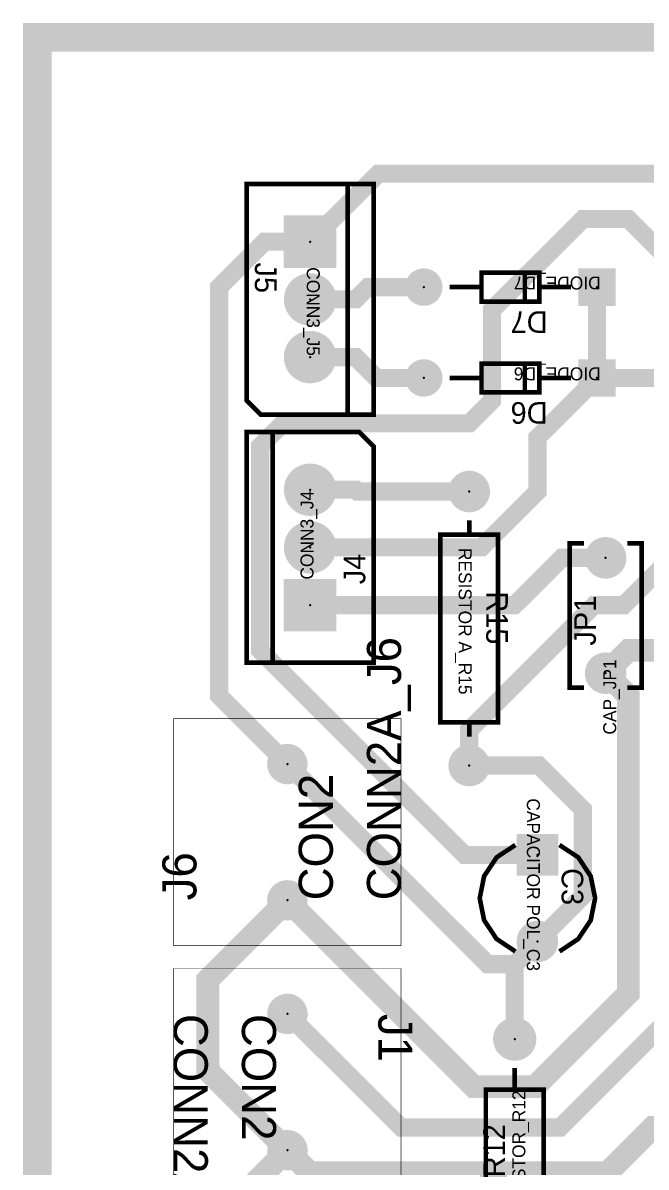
# Model space of a CAD drawing. Extents: x -2.66 to 3.73, y -1.66 to 7.98.
# Drawn here: x -2.663 to -1.583, y 5.994 to 7.978 of the extents above; entities that cross this region are included whole.
import ezdxf

# ---------------------------------------------------------------- set-up
doc = ezdxf.new("R2010")
doc.units = 0
doc.header["$MEASUREMENT"] = 0
doc.layers.get('0').update_dxf_attribs({"color": 1, "linetype": 'CONTINUOUS'})
for name, color, linetype in [('ASYBOT', 7, 'CONTINUOUS'), ('ASYTOP', 6, 'CONTINUOUS'), ('BOARD_OUTLINE', 7, 'CONTINUOUS'), ('BOTTOM', 3, 'CONTINUOUS'), ('COMPONENTS_TOP', 1, 'CONTINUOUS'), ('DRILL', 1, 'CONTINUOUS'), ('DRLDWG', 8, 'CONTINUOUS'), ('GND', 4, 'CONTINUOUS'), ('INNER1', 8, 'CONTINUOUS'), ('INNER10', 1, 'CONTINUOUS'), ('INNER11', 2, 'CONTINUOUS'), ('INNER12', 3, 'CONTINUOUS'), ('INNER2', 1, 'CONTINUOUS'), ('INNER3', 2, 'CONTINUOUS'), ('INNER4', 3, 'CONTINUOUS'), ('INNER5', 4, 'CONTINUOUS'), ('INNER6', 5, 'CONTINUOUS'), ('INNER7', 6, 'CONTINUOUS'), ('INNER8', 7, 'CONTINUOUS'), ('INNER9', 8, 'CONTINUOUS'), ('OBS_ASYTOP', 6, 'CONTINUOUS'), ('OBS_DRILL', 1, 'CONTINUOUS'), ('OBS_GLOBAL_LAYER', 1, 'CONTINUOUS'), ('OBS_SSTOP', 4, 'CONTINUOUS'), ('OBS_TOP', 2, 'CONTINUOUS'), ('PADSTACKS', 1, 'CONTINUOUS'), ('POWER', 7, 'CONTINUOUS'), ('SMBOT', 1, 'CONTINUOUS'), ('SMTOP', 8, 'CONTINUOUS'), ('TOP', 2, 'CONTINUOUS')]:
    doc.layers.add(name, color=color, linetype=linetype)

# ---------------------------------------------------------------- blocks, each defined once
blk = doc.blocks.new('PADSTACK_TM_CYLND_LLB_PAD3')
blk.add_point((0, 0))
at = {"layer": 'ASYBOT', "const_width": 0.052}
blk.add_lwpolyline([(-0.026, 0), (0.026, 0)], dxfattribs=at)
at = {"layer": 'ASYTOP', "const_width": 0.052}
blk.add_lwpolyline([(-0.026, 0), (0.026, 0)], dxfattribs=at)
at = {"layer": 'BOTTOM', "const_width": 0.052}
blk.add_lwpolyline([(-0.026, 0), (0.026, 0)], dxfattribs=at)
at = {"layer": 'DRILL', "const_width": 0.0155}
blk.add_lwpolyline([(-0.0077, 0, 1), (0.0077, 0, 1)], format="xyb", close=True, dxfattribs=at)
at = {"layer": 'DRLDWG', "const_width": 0.0155}
blk.add_lwpolyline([(-0.0077, 0, 1), (0.0077, 0, 1)], format="xyb", close=True, dxfattribs=at)
at = {"layer": 'GND', "const_width": 0.072}
blk.add_lwpolyline([(-0.036, 0), (0.036, 0)], dxfattribs=at)
at = {"layer": 'INNER1', "const_width": 0.052}
blk.add_lwpolyline([(-0.026, 0), (0.026, 0)], dxfattribs=at)
at = {"layer": 'INNER10', "const_width": 0.052}
blk.add_lwpolyline([(-0.026, 0), (0.026, 0)], dxfattribs=at)
at = {"layer": 'INNER11', "const_width": 0.052}
blk.add_lwpolyline([(-0.026, 0), (0.026, 0)], dxfattribs=at)
at = {"layer": 'INNER12', "const_width": 0.052}
blk.add_lwpolyline([(-0.026, 0), (0.026, 0)], dxfattribs=at)
at = {"layer": 'INNER2', "const_width": 0.052}
blk.add_lwpolyline([(-0.026, 0), (0.026, 0)], dxfattribs=at)
at = {"layer": 'INNER3', "const_width": 0.052}
blk.add_lwpolyline([(-0.026, 0), (0.026, 0)], dxfattribs=at)
at = {"layer": 'INNER4', "const_width": 0.052}
blk.add_lwpolyline([(-0.026, 0), (0.026, 0)], dxfattribs=at)
at = {"layer": 'INNER5', "const_width": 0.052}
blk.add_lwpolyline([(-0.026, 0), (0.026, 0)], dxfattribs=at)
at = {"layer": 'INNER6', "const_width": 0.052}
blk.add_lwpolyline([(-0.026, 0), (0.026, 0)], dxfattribs=at)
at = {"layer": 'INNER7', "const_width": 0.052}
blk.add_lwpolyline([(-0.026, 0), (0.026, 0)], dxfattribs=at)
at = {"layer": 'INNER8', "const_width": 0.052}
blk.add_lwpolyline([(-0.026, 0), (0.026, 0)], dxfattribs=at)
at = {"layer": 'INNER9', "const_width": 0.052}
blk.add_lwpolyline([(-0.026, 0), (0.026, 0)], dxfattribs=at)
at = {"layer": 'POWER', "const_width": 0.072}
blk.add_lwpolyline([(-0.036, 0), (0.036, 0)], dxfattribs=at)
at = {"layer": 'SMBOT', "const_width": 0.052}
blk.add_lwpolyline([(-0.026, 0), (0.026, 0)], dxfattribs=at)
at = {"layer": 'SMTOP', "const_width": 0.052}
blk.add_lwpolyline([(-0.026, 0), (0.026, 0)], dxfattribs=at)
at = {"layer": 'TOP', "const_width": 0.052}
blk.add_lwpolyline([(-0.026, 0), (0.026, 0)], dxfattribs=at)
blk = doc.blocks.new('PADSTACK_TM_CYLND_LLB_PAD4')
blk.add_point((0, 0))
at = {"layer": 'ASYBOT', "const_width": 0.026}
blk.add_lwpolyline([(-0.013, 0, 1), (0.013, 0, 1)], format="xyb", close=True, dxfattribs=at)
at = {"layer": 'ASYTOP', "const_width": 0.026}
blk.add_lwpolyline([(-0.013, 0, 1), (0.013, 0, 1)], format="xyb", close=True, dxfattribs=at)
at = {"layer": 'BOTTOM', "const_width": 0.026}
blk.add_lwpolyline([(-0.013, 0, 1), (0.013, 0, 1)], format="xyb", close=True, dxfattribs=at)
at = {"layer": 'DRILL', "const_width": 0.0155}
blk.add_lwpolyline([(-0.0077, 0, 1), (0.0077, 0, 1)], format="xyb", close=True, dxfattribs=at)
at = {"layer": 'DRLDWG', "const_width": 0.0155}
blk.add_lwpolyline([(-0.0077, 0, 1), (0.0077, 0, 1)], format="xyb", close=True, dxfattribs=at)
at = {"layer": 'GND', "const_width": 0.036}
blk.add_lwpolyline([(-0.018, 0, 1), (0.018, 0, 1)], format="xyb", close=True, dxfattribs=at)
at = {"layer": 'INNER1', "const_width": 0.026}
blk.add_lwpolyline([(-0.013, 0, 1), (0.013, 0, 1)], format="xyb", close=True, dxfattribs=at)
at = {"layer": 'INNER10', "const_width": 0.026}
blk.add_lwpolyline([(-0.013, 0, 1), (0.013, 0, 1)], format="xyb", close=True, dxfattribs=at)
at = {"layer": 'INNER11', "const_width": 0.026}
blk.add_lwpolyline([(-0.013, 0, 1), (0.013, 0, 1)], format="xyb", close=True, dxfattribs=at)
at = {"layer": 'INNER12', "const_width": 0.026}
blk.add_lwpolyline([(-0.013, 0, 1), (0.013, 0, 1)], format="xyb", close=True, dxfattribs=at)
at = {"layer": 'INNER2', "const_width": 0.026}
blk.add_lwpolyline([(-0.013, 0, 1), (0.013, 0, 1)], format="xyb", close=True, dxfattribs=at)
at = {"layer": 'INNER3', "const_width": 0.026}
blk.add_lwpolyline([(-0.013, 0, 1), (0.013, 0, 1)], format="xyb", close=True, dxfattribs=at)
at = {"layer": 'INNER4', "const_width": 0.026}
blk.add_lwpolyline([(-0.013, 0, 1), (0.013, 0, 1)], format="xyb", close=True, dxfattribs=at)
at = {"layer": 'INNER5', "const_width": 0.026}
blk.add_lwpolyline([(-0.013, 0, 1), (0.013, 0, 1)], format="xyb", close=True, dxfattribs=at)
at = {"layer": 'INNER6', "const_width": 0.026}
blk.add_lwpolyline([(-0.013, 0, 1), (0.013, 0, 1)], format="xyb", close=True, dxfattribs=at)
at = {"layer": 'INNER7', "const_width": 0.026}
blk.add_lwpolyline([(-0.013, 0, 1), (0.013, 0, 1)], format="xyb", close=True, dxfattribs=at)
at = {"layer": 'INNER8', "const_width": 0.026}
blk.add_lwpolyline([(-0.013, 0, 1), (0.013, 0, 1)], format="xyb", close=True, dxfattribs=at)
at = {"layer": 'INNER9', "const_width": 0.026}
blk.add_lwpolyline([(-0.013, 0, 1), (0.013, 0, 1)], format="xyb", close=True, dxfattribs=at)
at = {"layer": 'POWER', "const_width": 0.036}
blk.add_lwpolyline([(-0.018, 0, 1), (0.018, 0, 1)], format="xyb", close=True, dxfattribs=at)
at = {"layer": 'SMBOT', "const_width": 0.026}
blk.add_lwpolyline([(-0.013, 0, 1), (0.013, 0, 1)], format="xyb", close=True, dxfattribs=at)
at = {"layer": 'SMTOP', "const_width": 0.026}
blk.add_lwpolyline([(-0.013, 0, 1), (0.013, 0, 1)], format="xyb", close=True, dxfattribs=at)
at = {"layer": 'TOP', "const_width": 0.026}
blk.add_lwpolyline([(-0.013, 0, 1), (0.013, 0, 1)], format="xyb", close=True, dxfattribs=at)
blk = doc.blocks.new('FOOTPRINT_CAPACITOR_POL_C3')
at = {"layer": 'PADSTACKS'}
for name, p in [('PADSTACK_TM_CYLND_LLB_PAD3', (0, 0)), ('PADSTACK_TM_CYLND_LLB_PAD4', (0.15, 0))]:
    blk.add_blockref(name, p, dxfattribs=at)
blk = doc.blocks.new('PADSTACK_TM_DIODE_LLB_PAD30')
blk.add_point((0, 0))
at = {"layer": 'ASYBOT', "const_width": 0.0225}
blk.add_lwpolyline([(-0.0112, 0, 1), (0.0112, 0, 1)], format="xyb", close=True, dxfattribs=at)
at = {"layer": 'ASYTOP', "const_width": 0.0225}
blk.add_lwpolyline([(-0.0112, 0, 1), (0.0112, 0, 1)], format="xyb", close=True, dxfattribs=at)
at = {"layer": 'BOTTOM', "const_width": 0.0225}
blk.add_lwpolyline([(-0.0112, 0, 1), (0.0112, 0, 1)], format="xyb", close=True, dxfattribs=at)
at = {"layer": 'DRILL', "const_width": 0.014}
blk.add_lwpolyline([(-0.007, 0, 1), (0.007, 0, 1)], format="xyb", close=True, dxfattribs=at)
at = {"layer": 'DRLDWG', "const_width": 0.014}
blk.add_lwpolyline([(-0.007, 0, 1), (0.007, 0, 1)], format="xyb", close=True, dxfattribs=at)
at = {"layer": 'GND', "const_width": 0.0325}
blk.add_lwpolyline([(-0.0162, 0, 1), (0.0162, 0, 1)], format="xyb", close=True, dxfattribs=at)
at = {"layer": 'INNER1', "const_width": 0.0225}
blk.add_lwpolyline([(-0.0112, 0, 1), (0.0112, 0, 1)], format="xyb", close=True, dxfattribs=at)
at = {"layer": 'INNER10', "const_width": 0.0225}
blk.add_lwpolyline([(-0.0112, 0, 1), (0.0112, 0, 1)], format="xyb", close=True, dxfattribs=at)
at = {"layer": 'INNER11', "const_width": 0.0225}
blk.add_lwpolyline([(-0.0112, 0, 1), (0.0112, 0, 1)], format="xyb", close=True, dxfattribs=at)
at = {"layer": 'INNER12', "const_width": 0.0225}
blk.add_lwpolyline([(-0.0112, 0, 1), (0.0112, 0, 1)], format="xyb", close=True, dxfattribs=at)
at = {"layer": 'INNER2', "const_width": 0.0225}
blk.add_lwpolyline([(-0.0112, 0, 1), (0.0112, 0, 1)], format="xyb", close=True, dxfattribs=at)
at = {"layer": 'INNER3', "const_width": 0.0225}
blk.add_lwpolyline([(-0.0112, 0, 1), (0.0112, 0, 1)], format="xyb", close=True, dxfattribs=at)
at = {"layer": 'INNER4', "const_width": 0.0225}
blk.add_lwpolyline([(-0.0112, 0, 1), (0.0112, 0, 1)], format="xyb", close=True, dxfattribs=at)
at = {"layer": 'INNER5', "const_width": 0.0225}
blk.add_lwpolyline([(-0.0112, 0, 1), (0.0112, 0, 1)], format="xyb", close=True, dxfattribs=at)
at = {"layer": 'INNER6', "const_width": 0.0225}
blk.add_lwpolyline([(-0.0112, 0, 1), (0.0112, 0, 1)], format="xyb", close=True, dxfattribs=at)
at = {"layer": 'INNER7', "const_width": 0.0225}
blk.add_lwpolyline([(-0.0112, 0, 1), (0.0112, 0, 1)], format="xyb", close=True, dxfattribs=at)
at = {"layer": 'INNER8', "const_width": 0.0225}
blk.add_lwpolyline([(-0.0112, 0, 1), (0.0112, 0, 1)], format="xyb", close=True, dxfattribs=at)
at = {"layer": 'INNER9', "const_width": 0.0225}
blk.add_lwpolyline([(-0.0112, 0, 1), (0.0112, 0, 1)], format="xyb", close=True, dxfattribs=at)
at = {"layer": 'POWER', "const_width": 0.0325}
blk.add_lwpolyline([(-0.0162, 0, 1), (0.0162, 0, 1)], format="xyb", close=True, dxfattribs=at)
at = {"layer": 'SMBOT', "const_width": 0.0225}
blk.add_lwpolyline([(-0.0112, 0, 1), (0.0112, 0, 1)], format="xyb", close=True, dxfattribs=at)
at = {"layer": 'SMTOP', "const_width": 0.0225}
blk.add_lwpolyline([(-0.0112, 0, 1), (0.0112, 0, 1)], format="xyb", close=True, dxfattribs=at)
at = {"layer": 'TOP', "const_width": 0.0225}
blk.add_lwpolyline([(-0.0112, 0, 1), (0.0112, 0, 1)], format="xyb", close=True, dxfattribs=at)
blk = doc.blocks.new('PADSTACK_TM_DIODE_LLB_PAD29')
blk.add_point((0, 0))
at = {"layer": 'ASYBOT', "const_width": 0.045}
blk.add_lwpolyline([(-0.0225, 0), (0.0225, 0)], dxfattribs=at)
at = {"layer": 'ASYTOP', "const_width": 0.045}
blk.add_lwpolyline([(-0.0225, 0), (0.0225, 0)], dxfattribs=at)
at = {"layer": 'BOTTOM', "const_width": 0.045}
blk.add_lwpolyline([(-0.0225, 0), (0.0225, 0)], dxfattribs=at)
at = {"layer": 'DRILL', "const_width": 0.014}
blk.add_lwpolyline([(-0.007, 0, 1), (0.007, 0, 1)], format="xyb", close=True, dxfattribs=at)
at = {"layer": 'DRLDWG', "const_width": 0.014}
blk.add_lwpolyline([(-0.007, 0, 1), (0.007, 0, 1)], format="xyb", close=True, dxfattribs=at)
at = {"layer": 'GND', "const_width": 0.065}
blk.add_lwpolyline([(-0.0325, 0), (0.0325, 0)], dxfattribs=at)
at = {"layer": 'INNER1', "const_width": 0.045}
blk.add_lwpolyline([(-0.0225, 0), (0.0225, 0)], dxfattribs=at)
at = {"layer": 'INNER10', "const_width": 0.045}
blk.add_lwpolyline([(-0.0225, 0), (0.0225, 0)], dxfattribs=at)
at = {"layer": 'INNER11', "const_width": 0.045}
blk.add_lwpolyline([(-0.0225, 0), (0.0225, 0)], dxfattribs=at)
at = {"layer": 'INNER12', "const_width": 0.045}
blk.add_lwpolyline([(-0.0225, 0), (0.0225, 0)], dxfattribs=at)
at = {"layer": 'INNER2', "const_width": 0.045}
blk.add_lwpolyline([(-0.0225, 0), (0.0225, 0)], dxfattribs=at)
at = {"layer": 'INNER3', "const_width": 0.045}
blk.add_lwpolyline([(-0.0225, 0), (0.0225, 0)], dxfattribs=at)
at = {"layer": 'INNER4', "const_width": 0.045}
blk.add_lwpolyline([(-0.0225, 0), (0.0225, 0)], dxfattribs=at)
at = {"layer": 'INNER5', "const_width": 0.045}
blk.add_lwpolyline([(-0.0225, 0), (0.0225, 0)], dxfattribs=at)
at = {"layer": 'INNER6', "const_width": 0.045}
blk.add_lwpolyline([(-0.0225, 0), (0.0225, 0)], dxfattribs=at)
at = {"layer": 'INNER7', "const_width": 0.045}
blk.add_lwpolyline([(-0.0225, 0), (0.0225, 0)], dxfattribs=at)
at = {"layer": 'INNER8', "const_width": 0.045}
blk.add_lwpolyline([(-0.0225, 0), (0.0225, 0)], dxfattribs=at)
at = {"layer": 'INNER9', "const_width": 0.045}
blk.add_lwpolyline([(-0.0225, 0), (0.0225, 0)], dxfattribs=at)
at = {"layer": 'POWER', "const_width": 0.065}
blk.add_lwpolyline([(-0.0325, 0), (0.0325, 0)], dxfattribs=at)
at = {"layer": 'SMBOT', "const_width": 0.045}
blk.add_lwpolyline([(-0.0225, 0), (0.0225, 0)], dxfattribs=at)
at = {"layer": 'SMTOP', "const_width": 0.045}
blk.add_lwpolyline([(-0.0225, 0), (0.0225, 0)], dxfattribs=at)
at = {"layer": 'TOP', "const_width": 0.045}
blk.add_lwpolyline([(-0.0225, 0), (0.0225, 0)], dxfattribs=at)
blk = doc.blocks.new('FOOTPRINT_DIODE_D7')
at = {"layer": 'PADSTACKS', "rotation": 90}
for name, p in [('PADSTACK_TM_DIODE_LLB_PAD29', (-0.3, 0)), ('PADSTACK_TM_DIODE_LLB_PAD30', (0, 0))]:
    blk.add_blockref(name, p, dxfattribs=at)
blk = doc.blocks.new('FOOTPRINT_DIODE_D6')
at = {"layer": 'PADSTACKS', "rotation": 90}
for name, p in [('PADSTACK_TM_DIODE_LLB_PAD29', (-0.3, 0)), ('PADSTACK_TM_DIODE_LLB_PAD30', (0, 0))]:
    blk.add_blockref(name, p, dxfattribs=at)
blk = doc.blocks.new('PADSTACK_TO_LLB_PAD64')
blk.add_point((0, 0))
at = {"layer": 'ASYBOT', "const_width": 0.071}
blk.add_lwpolyline([(-0.0355, 0), (0.0355, 0)], dxfattribs=at)
at = {"layer": 'ASYTOP', "const_width": 0.071}
blk.add_lwpolyline([(-0.0355, 0), (0.0355, 0)], dxfattribs=at)
at = {"layer": 'BOTTOM', "const_width": 0.071}
blk.add_lwpolyline([(-0.0355, 0), (0.0355, 0)], dxfattribs=at)
at = {"layer": 'DRILL', "const_width": 0.025}
blk.add_lwpolyline([(-0.0125, 0, 1), (0.0125, 0, 1)], format="xyb", close=True, dxfattribs=at)
at = {"layer": 'DRLDWG', "const_width": 0.025}
blk.add_lwpolyline([(-0.0125, 0, 1), (0.0125, 0, 1)], format="xyb", close=True, dxfattribs=at)
at = {"layer": 'GND', "const_width": 0.091}
blk.add_lwpolyline([(-0.0455, 0), (0.0455, 0)], dxfattribs=at)
at = {"layer": 'INNER1', "const_width": 0.071}
blk.add_lwpolyline([(-0.0355, 0), (0.0355, 0)], dxfattribs=at)
at = {"layer": 'INNER10', "const_width": 0.071}
blk.add_lwpolyline([(-0.0355, 0), (0.0355, 0)], dxfattribs=at)
at = {"layer": 'INNER11', "const_width": 0.071}
blk.add_lwpolyline([(-0.0355, 0), (0.0355, 0)], dxfattribs=at)
at = {"layer": 'INNER12', "const_width": 0.071}
blk.add_lwpolyline([(-0.0355, 0), (0.0355, 0)], dxfattribs=at)
at = {"layer": 'INNER2', "const_width": 0.071}
blk.add_lwpolyline([(-0.0355, 0), (0.0355, 0)], dxfattribs=at)
at = {"layer": 'INNER3', "const_width": 0.071}
blk.add_lwpolyline([(-0.0355, 0), (0.0355, 0)], dxfattribs=at)
at = {"layer": 'INNER4', "const_width": 0.071}
blk.add_lwpolyline([(-0.0355, 0), (0.0355, 0)], dxfattribs=at)
at = {"layer": 'INNER5', "const_width": 0.071}
blk.add_lwpolyline([(-0.0355, 0), (0.0355, 0)], dxfattribs=at)
at = {"layer": 'INNER6', "const_width": 0.071}
blk.add_lwpolyline([(-0.0355, 0), (0.0355, 0)], dxfattribs=at)
at = {"layer": 'INNER7', "const_width": 0.071}
blk.add_lwpolyline([(-0.0355, 0), (0.0355, 0)], dxfattribs=at)
at = {"layer": 'INNER8', "const_width": 0.071}
blk.add_lwpolyline([(-0.0355, 0), (0.0355, 0)], dxfattribs=at)
at = {"layer": 'INNER9', "const_width": 0.071}
blk.add_lwpolyline([(-0.0355, 0), (0.0355, 0)], dxfattribs=at)
at = {"layer": 'POWER', "const_width": 0.091}
blk.add_lwpolyline([(-0.0455, 0), (0.0455, 0)], dxfattribs=at)
at = {"layer": 'SMBOT', "const_width": 0.071}
blk.add_lwpolyline([(-0.0355, 0), (0.0355, 0)], dxfattribs=at)
at = {"layer": 'SMTOP', "const_width": 0.071}
blk.add_lwpolyline([(-0.0355, 0), (0.0355, 0)], dxfattribs=at)
at = {"layer": 'TOP', "const_width": 0.071}
blk.add_lwpolyline([(-0.0355, 0), (0.0355, 0)], dxfattribs=at)
blk = doc.blocks.new('PADSTACK_TO_LLB_PAD65')
blk.add_point((0, 0))
at = {"layer": 'ASYBOT', "const_width": 0.0355}
blk.add_lwpolyline([(-0.0177, 0, 1), (0.0177, 0, 1)], format="xyb", close=True, dxfattribs=at)
at = {"layer": 'ASYTOP', "const_width": 0.0355}
blk.add_lwpolyline([(-0.0177, 0, 1), (0.0177, 0, 1)], format="xyb", close=True, dxfattribs=at)
at = {"layer": 'BOTTOM', "const_width": 0.0355}
blk.add_lwpolyline([(-0.0177, 0, 1), (0.0177, 0, 1)], format="xyb", close=True, dxfattribs=at)
at = {"layer": 'DRILL', "const_width": 0.025}
blk.add_lwpolyline([(-0.0125, 0, 1), (0.0125, 0, 1)], format="xyb", close=True, dxfattribs=at)
at = {"layer": 'DRLDWG', "const_width": 0.025}
blk.add_lwpolyline([(-0.0125, 0, 1), (0.0125, 0, 1)], format="xyb", close=True, dxfattribs=at)
at = {"layer": 'GND', "const_width": 0.0455}
blk.add_lwpolyline([(-0.0227, 0, 1), (0.0227, 0, 1)], format="xyb", close=True, dxfattribs=at)
at = {"layer": 'INNER1', "const_width": 0.0355}
blk.add_lwpolyline([(-0.0177, 0, 1), (0.0177, 0, 1)], format="xyb", close=True, dxfattribs=at)
at = {"layer": 'INNER10', "const_width": 0.0355}
blk.add_lwpolyline([(-0.0177, 0, 1), (0.0177, 0, 1)], format="xyb", close=True, dxfattribs=at)
at = {"layer": 'INNER11', "const_width": 0.0355}
blk.add_lwpolyline([(-0.0177, 0, 1), (0.0177, 0, 1)], format="xyb", close=True, dxfattribs=at)
at = {"layer": 'INNER12', "const_width": 0.0355}
blk.add_lwpolyline([(-0.0177, 0, 1), (0.0177, 0, 1)], format="xyb", close=True, dxfattribs=at)
at = {"layer": 'INNER2', "const_width": 0.0355}
blk.add_lwpolyline([(-0.0177, 0, 1), (0.0177, 0, 1)], format="xyb", close=True, dxfattribs=at)
at = {"layer": 'INNER3', "const_width": 0.0355}
blk.add_lwpolyline([(-0.0177, 0, 1), (0.0177, 0, 1)], format="xyb", close=True, dxfattribs=at)
at = {"layer": 'INNER4', "const_width": 0.0355}
blk.add_lwpolyline([(-0.0177, 0, 1), (0.0177, 0, 1)], format="xyb", close=True, dxfattribs=at)
at = {"layer": 'INNER5', "const_width": 0.0355}
blk.add_lwpolyline([(-0.0177, 0, 1), (0.0177, 0, 1)], format="xyb", close=True, dxfattribs=at)
at = {"layer": 'INNER6', "const_width": 0.0355}
blk.add_lwpolyline([(-0.0177, 0, 1), (0.0177, 0, 1)], format="xyb", close=True, dxfattribs=at)
at = {"layer": 'INNER7', "const_width": 0.0355}
blk.add_lwpolyline([(-0.0177, 0, 1), (0.0177, 0, 1)], format="xyb", close=True, dxfattribs=at)
at = {"layer": 'INNER8', "const_width": 0.0355}
blk.add_lwpolyline([(-0.0177, 0, 1), (0.0177, 0, 1)], format="xyb", close=True, dxfattribs=at)
at = {"layer": 'INNER9', "const_width": 0.0355}
blk.add_lwpolyline([(-0.0177, 0, 1), (0.0177, 0, 1)], format="xyb", close=True, dxfattribs=at)
at = {"layer": 'POWER', "const_width": 0.0455}
blk.add_lwpolyline([(-0.0227, 0, 1), (0.0227, 0, 1)], format="xyb", close=True, dxfattribs=at)
at = {"layer": 'SMBOT', "const_width": 0.0355}
blk.add_lwpolyline([(-0.0177, 0, 1), (0.0177, 0, 1)], format="xyb", close=True, dxfattribs=at)
at = {"layer": 'SMTOP', "const_width": 0.0355}
blk.add_lwpolyline([(-0.0177, 0, 1), (0.0177, 0, 1)], format="xyb", close=True, dxfattribs=at)
at = {"layer": 'TOP', "const_width": 0.0355}
blk.add_lwpolyline([(-0.0177, 0, 1), (0.0177, 0, 1)], format="xyb", close=True, dxfattribs=at)
blk = doc.blocks.new('FOOTPRINT_CONN3_J5')
at = {"layer": 'PADSTACKS'}
for name, p in [('PADSTACK_TO_LLB_PAD64', (0, 0)), ('PADSTACK_TO_LLB_PAD65', (0.1, 0)), ('PADSTACK_TO_LLB_PAD65', (0.2, 0))]:
    blk.add_blockref(name, p, dxfattribs=at)
blk = doc.blocks.new('FOOTPRINT_CONN3_J4')
at = {"layer": 'PADSTACKS'}
for name, p in [('PADSTACK_TO_LLB_PAD64', (0, 0)), ('PADSTACK_TO_LLB_PAD65', (0.1, 0)), ('PADSTACK_TO_LLB_PAD65', (0.2, 0))]:
    blk.add_blockref(name, p, dxfattribs=at)
blk = doc.blocks.new('PADSTACK_T1')
blk.add_point((0, 0))
at = {"layer": 'BOTTOM', "const_width": 0.031}
blk.add_lwpolyline([(-0.0155, 0, 1), (0.0155, 0, 1)], format="xyb", close=True, dxfattribs=at)
at = {"layer": 'DRILL', "const_width": 0.019}
blk.add_lwpolyline([(-0.0095, 0, 1), (0.0095, 0, 1)], format="xyb", close=True, dxfattribs=at)
at = {"layer": 'DRLDWG', "const_width": 0.019}
blk.add_lwpolyline([(-0.0095, 0, 1), (0.0095, 0, 1)], format="xyb", close=True, dxfattribs=at)
at = {"layer": 'GND', "const_width": 0.035}
blk.add_lwpolyline([(-0.0175, 0, 1), (0.0175, 0, 1)], format="xyb", close=True, dxfattribs=at)
at = {"layer": 'INNER1', "const_width": 0.031}
blk.add_lwpolyline([(-0.0155, 0, 1), (0.0155, 0, 1)], format="xyb", close=True, dxfattribs=at)
at = {"layer": 'INNER10', "const_width": 0.031}
blk.add_lwpolyline([(-0.0155, 0, 1), (0.0155, 0, 1)], format="xyb", close=True, dxfattribs=at)
at = {"layer": 'INNER11', "const_width": 0.031}
blk.add_lwpolyline([(-0.0155, 0, 1), (0.0155, 0, 1)], format="xyb", close=True, dxfattribs=at)
at = {"layer": 'INNER12', "const_width": 0.031}
blk.add_lwpolyline([(-0.0155, 0, 1), (0.0155, 0, 1)], format="xyb", close=True, dxfattribs=at)
at = {"layer": 'INNER2', "const_width": 0.031}
blk.add_lwpolyline([(-0.0155, 0, 1), (0.0155, 0, 1)], format="xyb", close=True, dxfattribs=at)
at = {"layer": 'INNER3', "const_width": 0.031}
blk.add_lwpolyline([(-0.0155, 0, 1), (0.0155, 0, 1)], format="xyb", close=True, dxfattribs=at)
at = {"layer": 'INNER4', "const_width": 0.031}
blk.add_lwpolyline([(-0.0155, 0, 1), (0.0155, 0, 1)], format="xyb", close=True, dxfattribs=at)
at = {"layer": 'INNER5', "const_width": 0.031}
blk.add_lwpolyline([(-0.0155, 0, 1), (0.0155, 0, 1)], format="xyb", close=True, dxfattribs=at)
at = {"layer": 'INNER6', "const_width": 0.031}
blk.add_lwpolyline([(-0.0155, 0, 1), (0.0155, 0, 1)], format="xyb", close=True, dxfattribs=at)
at = {"layer": 'INNER7', "const_width": 0.031}
blk.add_lwpolyline([(-0.0155, 0, 1), (0.0155, 0, 1)], format="xyb", close=True, dxfattribs=at)
at = {"layer": 'INNER8', "const_width": 0.031}
blk.add_lwpolyline([(-0.0155, 0, 1), (0.0155, 0, 1)], format="xyb", close=True, dxfattribs=at)
at = {"layer": 'INNER9', "const_width": 0.031}
blk.add_lwpolyline([(-0.0155, 0, 1), (0.0155, 0, 1)], format="xyb", close=True, dxfattribs=at)
at = {"layer": 'POWER', "const_width": 0.035}
blk.add_lwpolyline([(-0.0175, 0, 1), (0.0175, 0, 1)], format="xyb", close=True, dxfattribs=at)
at = {"layer": 'SMBOT', "const_width": 0.0335}
blk.add_lwpolyline([(-0.0167, 0, 1), (0.0167, 0, 1)], format="xyb", close=True, dxfattribs=at)
at = {"layer": 'SMTOP', "const_width": 0.0335}
blk.add_lwpolyline([(-0.0167, 0, 1), (0.0167, 0, 1)], format="xyb", close=True, dxfattribs=at)
at = {"layer": 'TOP', "const_width": 0.031}
blk.add_lwpolyline([(-0.0155, 0, 1), (0.0155, 0, 1)], format="xyb", close=True, dxfattribs=at)
blk = doc.blocks.new('FOOTPRINT_CONN2A_J6')
at = {"layer": 'PADSTACKS'}
for p in [(0, 0.1969), (0.2362, 0.1969)]:
    blk.add_blockref('PADSTACK_T1', p, dxfattribs=at)
blk = doc.blocks.new('FOOTPRINT_CONN2A_J1')
at = {"layer": 'PADSTACKS'}
for p in [(0, 0.1969), (0.2362, 0.1969)]:
    blk.add_blockref('PADSTACK_T1', p, dxfattribs=at)
blk = doc.blocks.new('PADSTACK_TM_RAD_LLB_PAD2')
blk.add_point((0, 0))
at = {"layer": 'ASYBOT', "const_width": 0.026}
blk.add_lwpolyline([(-0.013, 0, 1), (0.013, 0, 1)], format="xyb", close=True, dxfattribs=at)
at = {"layer": 'ASYTOP', "const_width": 0.026}
blk.add_lwpolyline([(-0.013, 0, 1), (0.013, 0, 1)], format="xyb", close=True, dxfattribs=at)
at = {"layer": 'BOTTOM', "const_width": 0.026}
blk.add_lwpolyline([(-0.013, 0, 1), (0.013, 0, 1)], format="xyb", close=True, dxfattribs=at)
at = {"layer": 'DRILL', "const_width": 0.0155}
blk.add_lwpolyline([(-0.0077, 0, 1), (0.0077, 0, 1)], format="xyb", close=True, dxfattribs=at)
at = {"layer": 'DRLDWG', "const_width": 0.0155}
blk.add_lwpolyline([(-0.0077, 0, 1), (0.0077, 0, 1)], format="xyb", close=True, dxfattribs=at)
at = {"layer": 'GND', "const_width": 0.036}
blk.add_lwpolyline([(-0.018, 0, 1), (0.018, 0, 1)], format="xyb", close=True, dxfattribs=at)
at = {"layer": 'INNER1', "const_width": 0.026}
blk.add_lwpolyline([(-0.013, 0, 1), (0.013, 0, 1)], format="xyb", close=True, dxfattribs=at)
at = {"layer": 'INNER10', "const_width": 0.026}
blk.add_lwpolyline([(-0.013, 0, 1), (0.013, 0, 1)], format="xyb", close=True, dxfattribs=at)
at = {"layer": 'INNER11', "const_width": 0.026}
blk.add_lwpolyline([(-0.013, 0, 1), (0.013, 0, 1)], format="xyb", close=True, dxfattribs=at)
at = {"layer": 'INNER12', "const_width": 0.026}
blk.add_lwpolyline([(-0.013, 0, 1), (0.013, 0, 1)], format="xyb", close=True, dxfattribs=at)
at = {"layer": 'INNER2', "const_width": 0.026}
blk.add_lwpolyline([(-0.013, 0, 1), (0.013, 0, 1)], format="xyb", close=True, dxfattribs=at)
at = {"layer": 'INNER3', "const_width": 0.026}
blk.add_lwpolyline([(-0.013, 0, 1), (0.013, 0, 1)], format="xyb", close=True, dxfattribs=at)
at = {"layer": 'INNER4', "const_width": 0.026}
blk.add_lwpolyline([(-0.013, 0, 1), (0.013, 0, 1)], format="xyb", close=True, dxfattribs=at)
at = {"layer": 'INNER5', "const_width": 0.026}
blk.add_lwpolyline([(-0.013, 0, 1), (0.013, 0, 1)], format="xyb", close=True, dxfattribs=at)
at = {"layer": 'INNER6', "const_width": 0.026}
blk.add_lwpolyline([(-0.013, 0, 1), (0.013, 0, 1)], format="xyb", close=True, dxfattribs=at)
at = {"layer": 'INNER7', "const_width": 0.026}
blk.add_lwpolyline([(-0.013, 0, 1), (0.013, 0, 1)], format="xyb", close=True, dxfattribs=at)
at = {"layer": 'INNER8', "const_width": 0.026}
blk.add_lwpolyline([(-0.013, 0, 1), (0.013, 0, 1)], format="xyb", close=True, dxfattribs=at)
at = {"layer": 'INNER9', "const_width": 0.026}
blk.add_lwpolyline([(-0.013, 0, 1), (0.013, 0, 1)], format="xyb", close=True, dxfattribs=at)
at = {"layer": 'POWER', "const_width": 0.036}
blk.add_lwpolyline([(-0.018, 0, 1), (0.018, 0, 1)], format="xyb", close=True, dxfattribs=at)
at = {"layer": 'SMBOT', "const_width": 0.026}
blk.add_lwpolyline([(-0.013, 0, 1), (0.013, 0, 1)], format="xyb", close=True, dxfattribs=at)
at = {"layer": 'SMTOP', "const_width": 0.026}
blk.add_lwpolyline([(-0.013, 0, 1), (0.013, 0, 1)], format="xyb", close=True, dxfattribs=at)
at = {"layer": 'TOP', "const_width": 0.026}
blk.add_lwpolyline([(-0.013, 0, 1), (0.013, 0, 1)], format="xyb", close=True, dxfattribs=at)
blk = doc.blocks.new('FOOTPRINT_CAP_JP1')
at = {"layer": 'PADSTACKS'}
for p in [(0, 0), (0.2, 0)]:
    blk.add_blockref('PADSTACK_TM_RAD_LLB_PAD2', p, dxfattribs=at)
blk = doc.blocks.new('PADSTACK_TM_AXIAL_LLB_PAD3')
blk.add_point((0, 0))
at = {"layer": 'ASYBOT', "const_width": 0.026}
blk.add_lwpolyline([(-0.013, 0, 1), (0.013, 0, 1)], format="xyb", close=True, dxfattribs=at)
at = {"layer": 'ASYTOP', "const_width": 0.026}
blk.add_lwpolyline([(-0.013, 0, 1), (0.013, 0, 1)], format="xyb", close=True, dxfattribs=at)
at = {"layer": 'BOTTOM', "const_width": 0.026}
blk.add_lwpolyline([(-0.013, 0, 1), (0.013, 0, 1)], format="xyb", close=True, dxfattribs=at)
at = {"layer": 'DRILL', "const_width": 0.0155}
blk.add_lwpolyline([(-0.0077, 0, 1), (0.0077, 0, 1)], format="xyb", close=True, dxfattribs=at)
at = {"layer": 'DRLDWG', "const_width": 0.0155}
blk.add_lwpolyline([(-0.0077, 0, 1), (0.0077, 0, 1)], format="xyb", close=True, dxfattribs=at)
at = {"layer": 'GND', "const_width": 0.036}
blk.add_lwpolyline([(-0.018, 0, 1), (0.018, 0, 1)], format="xyb", close=True, dxfattribs=at)
at = {"layer": 'INNER1', "const_width": 0.026}
blk.add_lwpolyline([(-0.013, 0, 1), (0.013, 0, 1)], format="xyb", close=True, dxfattribs=at)
at = {"layer": 'INNER10', "const_width": 0.026}
blk.add_lwpolyline([(-0.013, 0, 1), (0.013, 0, 1)], format="xyb", close=True, dxfattribs=at)
at = {"layer": 'INNER11', "const_width": 0.026}
blk.add_lwpolyline([(-0.013, 0, 1), (0.013, 0, 1)], format="xyb", close=True, dxfattribs=at)
at = {"layer": 'INNER12', "const_width": 0.026}
blk.add_lwpolyline([(-0.013, 0, 1), (0.013, 0, 1)], format="xyb", close=True, dxfattribs=at)
at = {"layer": 'INNER2', "const_width": 0.026}
blk.add_lwpolyline([(-0.013, 0, 1), (0.013, 0, 1)], format="xyb", close=True, dxfattribs=at)
at = {"layer": 'INNER3', "const_width": 0.026}
blk.add_lwpolyline([(-0.013, 0, 1), (0.013, 0, 1)], format="xyb", close=True, dxfattribs=at)
at = {"layer": 'INNER4', "const_width": 0.026}
blk.add_lwpolyline([(-0.013, 0, 1), (0.013, 0, 1)], format="xyb", close=True, dxfattribs=at)
at = {"layer": 'INNER5', "const_width": 0.026}
blk.add_lwpolyline([(-0.013, 0, 1), (0.013, 0, 1)], format="xyb", close=True, dxfattribs=at)
at = {"layer": 'INNER6', "const_width": 0.026}
blk.add_lwpolyline([(-0.013, 0, 1), (0.013, 0, 1)], format="xyb", close=True, dxfattribs=at)
at = {"layer": 'INNER7', "const_width": 0.026}
blk.add_lwpolyline([(-0.013, 0, 1), (0.013, 0, 1)], format="xyb", close=True, dxfattribs=at)
at = {"layer": 'INNER8', "const_width": 0.026}
blk.add_lwpolyline([(-0.013, 0, 1), (0.013, 0, 1)], format="xyb", close=True, dxfattribs=at)
at = {"layer": 'INNER9', "const_width": 0.026}
blk.add_lwpolyline([(-0.013, 0, 1), (0.013, 0, 1)], format="xyb", close=True, dxfattribs=at)
at = {"layer": 'POWER', "const_width": 0.036}
blk.add_lwpolyline([(-0.018, 0, 1), (0.018, 0, 1)], format="xyb", close=True, dxfattribs=at)
at = {"layer": 'SMBOT', "const_width": 0.026}
blk.add_lwpolyline([(-0.013, 0, 1), (0.013, 0, 1)], format="xyb", close=True, dxfattribs=at)
at = {"layer": 'SMTOP', "const_width": 0.026}
blk.add_lwpolyline([(-0.013, 0, 1), (0.013, 0, 1)], format="xyb", close=True, dxfattribs=at)
at = {"layer": 'TOP', "const_width": 0.026}
blk.add_lwpolyline([(-0.013, 0, 1), (0.013, 0, 1)], format="xyb", close=True, dxfattribs=at)
blk = doc.blocks.new('FOOTPRINT_RESISTOR_A_R15')
at = {"layer": 'PADSTACKS'}
for p in [(0, 0), (0.475, 0)]:
    blk.add_blockref('PADSTACK_TM_AXIAL_LLB_PAD3', p, dxfattribs=at)
blk = doc.blocks.new('PADSTACK_TM_AXIAL_LLB_PAD1')
blk.add_point((0, 0))
at = {"layer": 'ASYBOT', "const_width": 0.0275}
blk.add_lwpolyline([(-0.0137, 0, 1), (0.0137, 0, 1)], format="xyb", close=True, dxfattribs=at)
at = {"layer": 'ASYTOP', "const_width": 0.0275}
blk.add_lwpolyline([(-0.0137, 0, 1), (0.0137, 0, 1)], format="xyb", close=True, dxfattribs=at)
at = {"layer": 'BOTTOM', "const_width": 0.0275}
blk.add_lwpolyline([(-0.0137, 0, 1), (0.0137, 0, 1)], format="xyb", close=True, dxfattribs=at)
at = {"layer": 'DRILL', "const_width": 0.017}
blk.add_lwpolyline([(-0.0085, 0, 1), (0.0085, 0, 1)], format="xyb", close=True, dxfattribs=at)
at = {"layer": 'DRLDWG', "const_width": 0.017}
blk.add_lwpolyline([(-0.0085, 0, 1), (0.0085, 0, 1)], format="xyb", close=True, dxfattribs=at)
at = {"layer": 'GND', "const_width": 0.0375}
blk.add_lwpolyline([(-0.0187, 0, 1), (0.0187, 0, 1)], format="xyb", close=True, dxfattribs=at)
at = {"layer": 'INNER1', "const_width": 0.0275}
blk.add_lwpolyline([(-0.0137, 0, 1), (0.0137, 0, 1)], format="xyb", close=True, dxfattribs=at)
at = {"layer": 'INNER10', "const_width": 0.0275}
blk.add_lwpolyline([(-0.0137, 0, 1), (0.0137, 0, 1)], format="xyb", close=True, dxfattribs=at)
at = {"layer": 'INNER11', "const_width": 0.0275}
blk.add_lwpolyline([(-0.0137, 0, 1), (0.0137, 0, 1)], format="xyb", close=True, dxfattribs=at)
at = {"layer": 'INNER12', "const_width": 0.0275}
blk.add_lwpolyline([(-0.0137, 0, 1), (0.0137, 0, 1)], format="xyb", close=True, dxfattribs=at)
at = {"layer": 'INNER2', "const_width": 0.0275}
blk.add_lwpolyline([(-0.0137, 0, 1), (0.0137, 0, 1)], format="xyb", close=True, dxfattribs=at)
at = {"layer": 'INNER3', "const_width": 0.0275}
blk.add_lwpolyline([(-0.0137, 0, 1), (0.0137, 0, 1)], format="xyb", close=True, dxfattribs=at)
at = {"layer": 'INNER4', "const_width": 0.0275}
blk.add_lwpolyline([(-0.0137, 0, 1), (0.0137, 0, 1)], format="xyb", close=True, dxfattribs=at)
at = {"layer": 'INNER5', "const_width": 0.0275}
blk.add_lwpolyline([(-0.0137, 0, 1), (0.0137, 0, 1)], format="xyb", close=True, dxfattribs=at)
at = {"layer": 'INNER6', "const_width": 0.0275}
blk.add_lwpolyline([(-0.0137, 0, 1), (0.0137, 0, 1)], format="xyb", close=True, dxfattribs=at)
at = {"layer": 'INNER7', "const_width": 0.0275}
blk.add_lwpolyline([(-0.0137, 0, 1), (0.0137, 0, 1)], format="xyb", close=True, dxfattribs=at)
at = {"layer": 'INNER8', "const_width": 0.0275}
blk.add_lwpolyline([(-0.0137, 0, 1), (0.0137, 0, 1)], format="xyb", close=True, dxfattribs=at)
at = {"layer": 'INNER9', "const_width": 0.0275}
blk.add_lwpolyline([(-0.0137, 0, 1), (0.0137, 0, 1)], format="xyb", close=True, dxfattribs=at)
at = {"layer": 'POWER', "const_width": 0.0375}
blk.add_lwpolyline([(-0.0187, 0, 1), (0.0187, 0, 1)], format="xyb", close=True, dxfattribs=at)
at = {"layer": 'SMBOT', "const_width": 0.0275}
blk.add_lwpolyline([(-0.0137, 0, 1), (0.0137, 0, 1)], format="xyb", close=True, dxfattribs=at)
at = {"layer": 'SMTOP', "const_width": 0.0275}
blk.add_lwpolyline([(-0.0137, 0, 1), (0.0137, 0, 1)], format="xyb", close=True, dxfattribs=at)
at = {"layer": 'TOP', "const_width": 0.0275}
blk.add_lwpolyline([(-0.0137, 0, 1), (0.0137, 0, 1)], format="xyb", close=True, dxfattribs=at)
blk = doc.blocks.new('FOOTPRINT_RESISTOR_R12')
at = {"layer": 'PADSTACKS'}
for p in [(0, 0), (0.35, 0)]:
    blk.add_blockref('PADSTACK_TM_AXIAL_LLB_PAD1', p, dxfattribs=at)

msp = doc.modelspace()

# ---------------------------------------------------------------- linework, layer by layer
at = {"layer": 'BOARD_OUTLINE', "const_width": 0.05}
msp.add_lwpolyline([(-2.5591, 4.4488), (-2.6378, 4.4488), (-2.6378, 7.9528), (0.3937, 7.9528), (0.3937, 4.4488), (-2.5591, 4.4488)], dxfattribs=at)
at = {"layer": 'BOTTOM'}
for points, const_width in [([(-0.1969, 6.8941), (-0.0075, 6.8941), (0.1969, 7.0984), (0.1969, 7.7165), (0.1181, 7.7953), (-0.9843, 7.7953), (-1.3031, 7.4764), (-1.4528, 7.4764), (-1.6142, 7.6378), (-1.6929, 7.6378), (-1.8504, 7.4803), (-1.8504, 7.3228), (-1.8898, 7.2835), (-2.2126, 7.2835), (-2.252, 7.2441), (-2.252, 6.8898), (-1.8976, 6.5354), (-1.7717, 6.5354)], 0.0315), ([(-2.1654, 7.5984), (-2.0472, 7.7165), (-1.5429, 7.7165), (-1.378, 7.5516)], 0.0315), ([(-2.2047, 6.6929), (-2.3228, 6.811), (-2.3228, 7.5197), (-2.2441, 7.5984), (-2.1654, 7.5984)], 0.0315), ([(-2.1654, 7.4984), (-2.0866, 7.4984), (-2.0654, 7.5197), (-1.9685, 7.5197)], 0.0315), ([(-1.6685, 7.3622), (-1.6685, 7.5197)], 0.0315), ([(-2.1654, 7.3984), (-2.0866, 7.3984), (-2.0504, 7.3622), (-1.9685, 7.3622)], 0.0315), ([(-1.6685, 7.3622), (-1.4173, 7.3622), (-1.378, 7.4016)], 0.0315), ([(-2.1654, 7.0685), (-1.8685, 7.0685), (-1.7717, 7.1654), (-1.7717, 7.2591), (-1.6685, 7.3622)], 0.0315), ([(-2.1654, 7.1685), (-2.0866, 7.1685), (-2.0835, 7.1654), (-1.8898, 7.1654)], 0.0315), ([(-1.1992, 7.0717), (-1.1992, 7.1654), (-1.4252, 7.1654), (-1.622, 6.9685), (-1.6732, 6.9685), (-1.8898, 6.752), (-1.8898, 6.6904)], 0.0315), ([(-1.6535, 6.8504), (-1.6136, 6.8903), (-1.4806, 6.8903), (-1.2992, 7.0717)], 0.0394), ([(-1.6535, 7.0504), (-1.7291, 7.0504), (-1.811, 6.9685), (-2.1654, 6.9685)], 0.0315), ([(-2.2047, 6.4567), (-1.8819, 6.1339), (-1.7756, 6.1339), (-1.6142, 6.2953), (-1.6142, 6.811), (-1.6535, 6.8504)], 0.0394), ([(-1.811, 6.2161), (-1.811, 6.3461), (-1.8579, 6.3461), (-2.2047, 6.6929)], 0.0315), ([(-1.8898, 6.6904), (-1.7691, 6.6904), (-1.6929, 6.6142), (-1.6929, 6.4642), (-1.7717, 6.3854)], 0.0315), ([(-2.2047, 6.4567), (-2.3425, 6.3189), (-2.3425, 6.1614), (-2.2047, 6.0236)], 0.0394), ([(-1.811, 6.2161), (-1.811, 6.3461), (-1.7717, 6.3854)], 0.0315), ([(-2.2047, 6.2598), (-2.0079, 6.063), (-1.7323, 6.063), (-1.5173, 6.278), (-1.4567, 6.278)], 0.0315), ([(-2.2047, 6.0236), (-2.1654, 5.9843), (-1.6504, 5.9843), (-1.5717, 6.063), (-1.2205, 6.063)], 0.0394), ([(-2.2047, 6.0236), (-2.5197, 5.7087), (-2.5197, 4.6457), (-2.4409, 4.5669), (-0.1181, 4.5669), (-0.0394, 4.6457), (-0.0394, 4.8819)], 0.0394)]:
    msp.add_lwpolyline(points, dxfattribs=dict(at, const_width=const_width))
at = {"layer": 'OBS_ASYTOP', "const_width": 0.008}
for points in [[(-2.2754, 7.3234), (-2.2754, 7.6984), (-2.0554, 7.6984), (-2.0554, 7.6984), (-2.0554, 7.2984), (-2.2504, 7.2984), (-2.2754, 7.3234)], [(-2.1004, 7.6984), (-2.1004, 7.2984)], [(-1.8685, 7.5447), (-1.8685, 7.4947), (-1.8685, 7.4947), (-1.7685, 7.4947), (-1.7685, 7.5447), (-1.8685, 7.5447)], [(-1.7935, 7.4947), (-1.7935, 7.5447)], [(-1.8685, 7.5197), (-1.9235, 7.5197)], [(-1.7135, 7.5197), (-1.7685, 7.5197)], [(-1.8685, 7.3872), (-1.8685, 7.3372), (-1.8685, 7.3372), (-1.7685, 7.3372), (-1.7685, 7.3872), (-1.8685, 7.3872)], [(-1.7935, 7.3372), (-1.7935, 7.3872)], [(-1.8685, 7.3622), (-1.9235, 7.3622)], [(-1.7135, 7.3622), (-1.7685, 7.3622)], [(-2.0554, 7.2435), (-2.0554, 6.8685), (-2.2754, 6.8685), (-2.2754, 6.8685), (-2.2754, 7.2685), (-2.0804, 7.2685), (-2.0554, 7.2435)], [(-2.2304, 6.8685), (-2.2304, 7.2685)], [(-1.8898, 7.0904), (-1.8898, 7.1154)], [(-1.9398, 6.7654), (-1.9398, 7.0904), (-1.9398, 7.0904), (-1.8398, 7.0904), (-1.8398, 6.7654), (-1.9398, 6.7654)], [(-1.691, 6.8254), (-1.716, 6.8254), (-1.716, 7.0754), (-1.691, 7.0754)], [(-1.616, 7.0754), (-1.591, 7.0754), (-1.591, 6.8254), (-1.616, 6.8254)], [(-1.8898, 6.7654), (-1.8898, 6.7404)], [(-1.8099, 6.5527), (-1.8424, 6.5311), (-1.864, 6.4986), (-1.864, 6.4986), (-1.8716, 6.4604), (-1.864, 6.4222), (-1.8424, 6.3897), (-1.8099, 6.3681)], [(-1.7335, 6.3681), (-1.701, 6.3897), (-1.701, 6.3897), (-1.6794, 6.4222), (-1.6718, 6.4604), (-1.6794, 6.4986), (-1.701, 6.5311), (-1.7335, 6.5527)], [(-1.811, 6.1661), (-1.811, 6.1286)], [(-1.761, 6.1286), (-1.761, 5.9536), (-1.761, 5.9536), (-1.861, 5.9536), (-1.861, 6.1286), (-1.761, 6.1286)]]:
    msp.add_lwpolyline(points, dxfattribs=at)
at = {"layer": 'OBS_DRILL', "const_width": 0.00000394}
msp.add_lwpolyline([(-2.4166, 6.3536), (-1.9929, 6.3536), (-1.9929, 5.9299), (-2.4166, 5.9299), (-2.4166, 6.3536)], close=True, dxfattribs=at)
at = {"layer": 'OBS_GLOBAL_LAYER', "const_width": 0.00000394}
for points in [[(-2.2794, 7.7024), (-2.2794, 7.2944), (-2.0514, 7.2944), (-2.0514, 7.7024), (-2.2794, 7.7024)], [(-1.631, 7.5572), (-2.006, 7.5572), (-2.006, 7.4822), (-1.631, 7.4822), (-1.631, 7.5572)], [(-1.631, 7.3997), (-2.006, 7.3997), (-2.006, 7.3247), (-1.631, 7.3247), (-1.631, 7.3997)], [(-2.0514, 6.8645), (-2.0514, 7.2725), (-2.2794, 7.2725), (-2.2794, 6.8645), (-2.0514, 6.8645)], [(-1.9438, 7.2064), (-1.9438, 6.6494), (-1.8358, 6.6494), (-1.8358, 7.2064), (-1.9438, 7.2064)], [(-1.587, 6.8094), (-1.587, 7.0914), (-1.72, 7.0914), (-1.72, 6.8094), (-1.587, 6.8094)], [(-1.8756, 6.5764), (-1.8756, 6.3444), (-1.6678, 6.3444), (-1.6678, 6.5764), (-1.8756, 6.5764)], [(-1.757, 5.8236), (-1.757, 6.2586), (-1.865, 6.2586), (-1.865, 5.8236), (-1.757, 5.8236)]]:
    msp.add_lwpolyline(points, close=True, dxfattribs=at)
at = {"layer": 'OBS_SSTOP', "const_width": 0.008}
for points in [[(-2.2754, 7.3234), (-2.2754, 7.6984), (-2.0554, 7.6984), (-2.0554, 7.6984), (-2.0554, 7.2984), (-2.2504, 7.2984), (-2.2754, 7.3234)], [(-2.1004, 7.6984), (-2.1004, 7.2984)], [(-1.8685, 7.5447), (-1.8685, 7.4947), (-1.8685, 7.4947), (-1.7685, 7.4947), (-1.7685, 7.5447), (-1.8685, 7.5447)], [(-1.7935, 7.4947), (-1.7935, 7.5447)], [(-1.8685, 7.5197), (-1.9235, 7.5197)], [(-1.7135, 7.5197), (-1.7685, 7.5197)], [(-1.8685, 7.3872), (-1.8685, 7.3372), (-1.8685, 7.3372), (-1.7685, 7.3372), (-1.7685, 7.3872), (-1.8685, 7.3872)], [(-1.7935, 7.3372), (-1.7935, 7.3872)], [(-1.8685, 7.3622), (-1.9235, 7.3622)], [(-1.7135, 7.3622), (-1.7685, 7.3622)], [(-2.0554, 7.2435), (-2.0554, 6.8685), (-2.2754, 6.8685), (-2.2754, 6.8685), (-2.2754, 7.2685), (-2.0804, 7.2685), (-2.0554, 7.2435)], [(-2.2304, 6.8685), (-2.2304, 7.2685)], [(-1.8898, 7.0904), (-1.8898, 7.1154)], [(-1.9398, 6.7654), (-1.9398, 7.0904), (-1.9398, 7.0904), (-1.8398, 7.0904), (-1.8398, 6.7654), (-1.9398, 6.7654)], [(-1.691, 6.8254), (-1.716, 6.8254), (-1.716, 7.0754), (-1.691, 7.0754)], [(-1.616, 7.0754), (-1.591, 7.0754), (-1.591, 6.8254), (-1.616, 6.8254)], [(-1.8898, 6.7654), (-1.8898, 6.7404)], [(-1.8099, 6.5527), (-1.8424, 6.5311), (-1.864, 6.4986), (-1.864, 6.4986), (-1.8716, 6.4604), (-1.864, 6.4222), (-1.8424, 6.3897), (-1.8099, 6.3681)], [(-1.7335, 6.3681), (-1.701, 6.3897), (-1.701, 6.3897), (-1.6794, 6.4222), (-1.6718, 6.4604), (-1.6794, 6.4986), (-1.701, 6.5311), (-1.7335, 6.5527)], [(-1.811, 6.1661), (-1.811, 6.1286)], [(-1.761, 6.1286), (-1.761, 5.9536), (-1.761, 5.9536), (-1.861, 5.9536), (-1.861, 6.1286), (-1.761, 6.1286)]]:
    msp.add_lwpolyline(points, dxfattribs=at)
at = {"layer": 'OBS_TOP', "const_width": 0.001}
for points in [[(-2.4016, 6.7716), (-2.0079, 6.7716), (-2.0079, 6.378), (-2.4016, 6.378), (-2.4016, 6.7716)], [(-2.0079, 5.9449), (-2.4016, 5.9449), (-2.4016, 6.3386), (-2.0079, 6.3386), (-2.0079, 5.9449)]]:
    msp.add_lwpolyline(points, dxfattribs=at)

# ---------------------------------------------------------------- block references
at = {"layer": 'COMPONENTS_TOP'}
ref = msp.add_blockref('FOOTPRINT_CONN3_J5', (-2.1654, 7.5984), dxfattribs=dict(at, rotation=270))
ref.add_attrib('COMP_NAME', 'J5', (-2.261, 7.5624), dxfattribs={"layer": 'ASYTOP', "height": 0.0375, "rotation": 270})
ref.add_attrib('SYM_NAME', 'CONN3_J5', (-2.1712, 7.5543), dxfattribs={"layer": 'ASYTOP', "height": 0.0225, "rotation": 270})
ref = msp.add_blockref('FOOTPRINT_DIODE_D7', (-1.9685, 7.5197), dxfattribs=dict(at, rotation=180))
ref.add_attrib('COMP_NAME', 'D7', (-1.754, 7.4778), dxfattribs={"layer": 'ASYTOP', "height": 0.0375, "rotation": 180})
ref.add_attrib('SYM_NAME', 'DIODE_D7', (-1.6621, 7.5381), dxfattribs={"layer": 'ASYTOP', "height": 0.0225, "rotation": 180})
ref = msp.add_blockref('FOOTPRINT_DIODE_D6', (-1.9685, 7.3622), dxfattribs=dict(at, rotation=180))
ref.add_attrib('COMP_NAME', 'D6', (-1.754, 7.3203), dxfattribs={"layer": 'ASYTOP', "height": 0.0375, "rotation": 180})
ref.add_attrib('SYM_NAME', 'DIODE_D6', (-1.6621, 7.3806), dxfattribs={"layer": 'ASYTOP', "height": 0.0225, "rotation": 180})
ref = msp.add_blockref('FOOTPRINT_CONN3_J4', (-2.1654, 6.9685), dxfattribs=dict(at, rotation=90))
ref.add_attrib('COMP_NAME', 'J4', (-2.0697, 7.0046), dxfattribs={"layer": 'ASYTOP', "height": 0.0375, "rotation": 90})
ref.add_attrib('SYM_NAME', 'CONN3_J4', (-2.1595, 7.0127), dxfattribs={"layer": 'ASYTOP', "height": 0.0225, "rotation": 90})
ref = msp.add_blockref('FOOTPRINT_RESISTOR_A_R15', (-1.8898, 7.1654), dxfattribs=dict(at, rotation=270))
ref.add_attrib('COMP_NAME', 'R15', (-1.8604, 6.9924), dxfattribs={"layer": 'ASYTOP', "height": 0.0375, "rotation": 270})
ref.add_attrib('SYM_NAME', 'RESISTOR A_R15', (-1.9081, 7.0676), dxfattribs={"layer": 'ASYTOP', "height": 0.0225, "rotation": 270})
ref = msp.add_blockref('FOOTPRINT_CAP_JP1', (-1.6535, 6.8504), dxfattribs=dict(at, rotation=90))
ref.add_attrib('COMP_NAME', 'JP1', (-1.6704, 6.8983), dxfattribs={"layer": 'ASYTOP', "height": 0.0375, "rotation": 90})
ref.add_attrib('SYM_NAME', 'CAP_JP1', (-1.6352, 6.744), dxfattribs={"layer": 'ASYTOP', "height": 0.0225, "rotation": 90})
ref = msp.add_blockref('FOOTPRINT_CONN2A_J6', (-2.0079, 6.4567), dxfattribs=dict(at, rotation=90))
ref.add_attrib('SYM_NAME', 'CONN2A_J6', (-2.0079, 6.4567), dxfattribs={"layer": 'ASYTOP', "height": 0.05905, "rotation": 90})
ref.add_attrib('PACK_NAME', 'CON2', (-2.126, 6.4567), dxfattribs={"layer": 'ASYTOP', "height": 0.05905, "rotation": 90})
ref.add_attrib('COMP_NAME', 'J6', (-2.3622, 6.4567), dxfattribs={"layer": 'ASYTOP', "height": 0.05905, "rotation": 90})
ref = msp.add_blockref('FOOTPRINT_CAPACITOR_POL_C3', (-1.7717, 6.5354), dxfattribs=dict(at, rotation=270))
ref.add_attrib('COMP_NAME', 'C3', (-1.7298, 6.5125), dxfattribs={"layer": 'ASYTOP', "height": 0.0375, "rotation": 270})
ref.add_attrib('SYM_NAME', 'CAPACITOR POL_C3', (-1.79, 6.6335), dxfattribs={"layer": 'ASYTOP', "height": 0.0225, "rotation": 270})
ref = msp.add_blockref('FOOTPRINT_CONN2A_J1', (-2.4016, 6.2598), dxfattribs=dict(at, rotation=270))
ref.add_attrib('SYM_NAME', 'CONN2A_J1', (-2.4016, 6.2598), dxfattribs={"layer": 'ASYTOP', "height": 0.05905, "rotation": 270})
ref.add_attrib('PACK_NAME', 'CON2', (-2.2835, 6.2598), dxfattribs={"layer": 'ASYTOP', "height": 0.05905, "rotation": 270})
ref.add_attrib('COMP_NAME', 'J1', (-2.0473, 6.2598), dxfattribs={"layer": 'ASYTOP', "height": 0.05905, "rotation": 270})
ref = msp.add_blockref('FOOTPRINT_RESISTOR_R12', (-1.811, 5.8661), dxfattribs=dict(at, rotation=90))
ref.add_attrib('COMP_NAME', 'R12', (-1.8279, 5.9766), dxfattribs={"layer": 'ASYTOP', "height": 0.0375, "rotation": 90})
ref.add_attrib('SYM_NAME', 'RESISTOR_R12', (-1.7926, 5.9014), dxfattribs={"layer": 'ASYTOP', "height": 0.0225, "rotation": 90})

doc.saveas('drawing.dxf')
